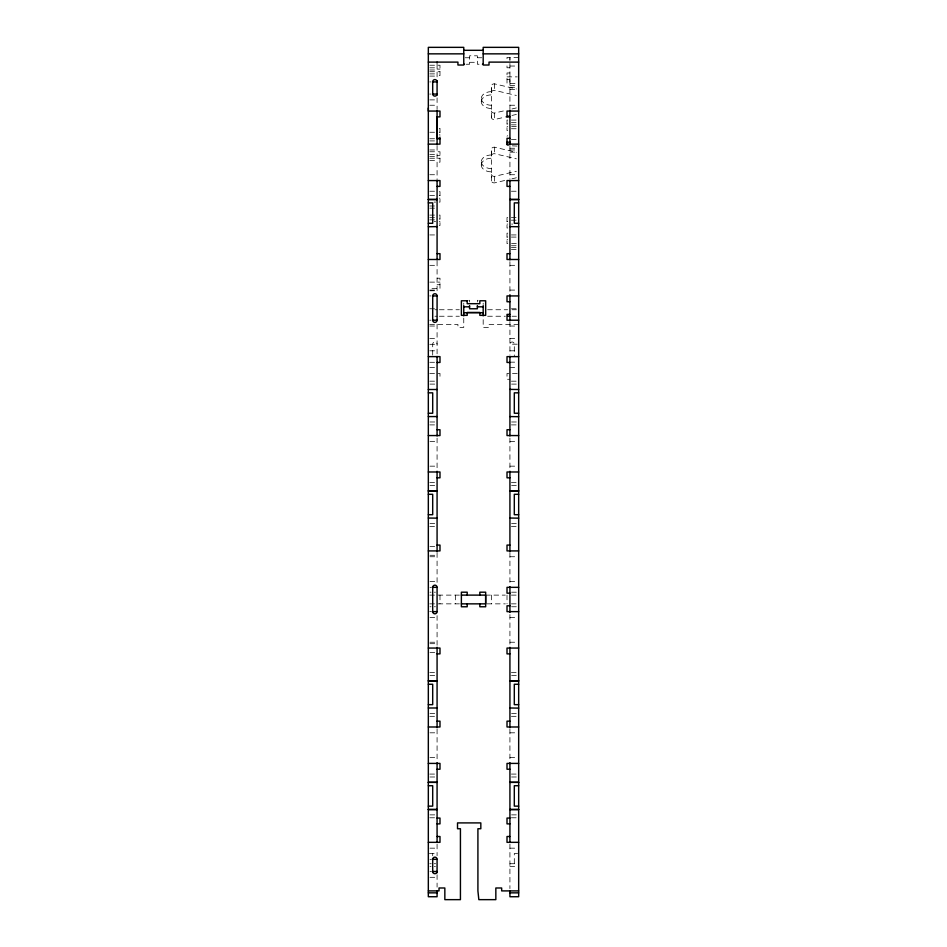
<?xml version="1.0" encoding="UTF-8"?>
<svg xmlns="http://www.w3.org/2000/svg" width="947" height="947" viewBox="0 0 947 947"><rect width="100%" height="100%" fill="white"/><g stroke="black" fill="none" stroke-linecap="round" stroke-linejoin="round"><path stroke-width="0.71" stroke-dasharray="4.74 3.55" d="M491.469 115.996L491.469 117.617A2.912 1.953 0 0 0 494.381 119.571L503.177 117.511M491.469 87.396L491.469 90.64M504.644 180.51L494.381 182.913A2.912 1.953 0 0 1 491.469 180.96L491.469 180.155M491.469 176.095L491.469 177.716M491.469 150.739L491.469 153.982M509.924 81.205L509.924 82.282M509.924 79.572L509.924 80.661M509.924 77.95L509.924 79.039M509.924 60.62L509.924 57.365M509.924 58.454L509.924 59.531M491.469 111.119A2.912 1.953 0 0 0 494.381 113.072L504.644 110.669M511.972 108.952L516.375 107.922M511.972 115.451L516.375 114.421M491.469 174.461A2.912 1.953 0 0 0 494.381 176.414L516.375 171.265M511.972 178.794L516.375 177.764M518.672 57.365L507.012 57.365L507.012 60.3M465.214 57.755L469.582 57.755M477.359 57.755L481.727 57.755M469.582 62.301L477.359 62.301M466.303 64.254L469.582 64.242L469.582 55.802L477.359 55.802L477.359 64.242L480.638 64.254M429.784 65.225L439.988 65.225L439.988 75.618L437.076 75.618M509.924 66.03L517.216 66.03M429.784 67.817L437.076 67.817M509.924 67.77L507.012 67.77L507.012 64.929M437.076 69.119L439.988 69.119M429.784 69.983L437.076 69.983M429.784 71.723L439.988 71.723M509.924 72.966L507.012 72.966L507.012 83.372L517.026 83.372M429.784 73.89L437.076 73.89M429.784 76.091L437.076 76.091M507.012 76.873L517.216 76.873M507.012 79.465L509.924 79.465M429.701 81.916L430.79 81.916M509.924 85.538L517.216 85.538M509.924 87.266L517.216 87.266M509.924 89.432L517.216 89.432M429.701 94.061L430.79 94.061M429.784 99.885L437.076 99.885M429.784 105.235L437.076 105.235M509.924 105.235L517.216 105.235M507.746 120.08L507.012 120.08L507.012 130.473L507.746 130.473M511.38 120.08L517.216 120.08M511.38 122.672L517.216 122.672M507.012 123.974L507.746 123.974M511.38 124.838L517.216 124.838M507.012 126.578L507.746 126.578M511.569 126.578L517.026 126.578M439.254 128.354L439.988 128.354L439.988 136.309M511.38 128.745L517.216 128.745M429.784 132.249L435.62 132.249M439.254 132.249L439.988 132.249M439.254 134.853L439.988 134.853M507.746 135.681L507.012 136.167M429.784 138.747L435.62 138.747M511.38 139.576L517.216 139.576M429.784 140.914L435.62 140.914M517.026 146.075L507.012 145.589M509.924 148.241L517.216 148.241M429.784 149.969L437.076 149.969M509.924 149.981L517.216 149.969M429.784 151.757L439.988 151.757L439.988 162.15L437.076 162.15M509.924 152.147L517.216 152.147M429.784 154.349L437.076 154.349M437.076 155.651L439.988 155.651M429.784 156.515L437.076 156.515M429.784 158.244L439.988 158.244M429.784 160.41L437.076 160.41M429.784 174.733L437.076 174.733M509.924 174.733L517.216 174.733M429.784 191.235L435.62 191.235M511.38 191.235L517.216 191.235M439.254 191.696L439.988 191.696L439.988 202.09L439.254 202.09M429.784 195.591L435.62 195.591M439.254 195.591L439.988 195.591M439.254 198.195L439.988 198.195M434.164 202.09L435.62 202.09M429.784 205.996L435.62 205.996M429.784 208.162L435.62 208.162M429.784 215.099L435.62 215.099M439.254 215.099L439.988 215.099L439.988 225.493L439.254 225.493M507.746 217.573L507.012 217.573L507.012 227.978L507.746 227.978M511.38 217.573L517.216 217.573M429.784 217.692L435.62 217.692M439.254 218.994L439.988 218.994M429.784 219.858L435.62 219.858M511.38 220.178L517.216 220.178M434.164 221.598L435.62 221.598M439.254 221.598L439.988 221.598M507.012 221.48L507.746 221.48M507.012 224.072L507.746 224.072M511.569 224.072L512.658 224.072M507.746 233.175L507.012 233.175L507.012 243.58L507.746 243.58M429.784 234.939L435.62 234.939M511.38 234.939L517.216 234.939M507.012 237.081L507.746 237.081M511.38 237.081L517.216 237.081M507.012 239.674L507.746 239.674M511.569 243.58L517.026 243.58M511.38 245.746L517.216 245.746M511.38 247.475L517.216 247.475M511.38 249.641L517.216 249.641M429.784 265.326L437.076 265.326M509.924 265.326L517.216 265.326M437.076 278.217L439.988 278.217L439.988 288.622L429.784 288.622M429.784 282.123L439.988 282.123M437.076 284.716L439.988 284.716M429.784 290.09L437.076 290.09M509.924 290.09L517.216 290.09M429.784 290.788L437.076 290.788M429.701 295.926L430.79 295.926M468.86 300.317L469.582 300.317L469.582 301.951M478.081 300.317L477.359 300.317L477.359 301.951M429.784 308.769L435.62 308.769M511.38 308.769L517.216 308.769M434.969 309.752L437.183 309.752M439.396 309.752L459.331 309.74M487.622 309.74L507.58 309.752M512.019 309.752L516.458 309.752M434.969 316.239L437.183 316.239M439.396 316.239L459.331 316.239M487.622 316.239L505.367 316.239M512.019 316.239L516.458 316.239M429.701 320.204L430.79 320.204M429.737 324.513L457.934 324.513L457.934 327.425L463.758 327.425L463.758 314.179M518.672 324.513L489.019 324.513L489.019 327.425L483.183 327.425L483.183 317.127M429.784 326.04L437.076 326.04M509.924 326.04L517.216 326.04M509.924 338.351L517.216 338.351M429.784 338.481L437.076 338.481M429.784 344.317L437.076 344.317M517.216 344.187L509.924 344.187A2.19 2.19 0 0 1 512.114 341.997A2.19 2.19 0 0 1 514.304 344.187L514.304 356.332M429.784 350.804L437.076 350.804M509.924 350.804L517.216 350.804M429.784 362.287L437.076 362.287M509.924 362.156L517.216 362.156M429.784 367.625L437.076 367.625M509.924 367.625L517.216 367.625M429.784 373.461L439.988 373.461L439.988 379.285M517.216 373.461L507.012 373.461L507.012 379.285L509.924 379.285M429.784 381.179L435.62 381.179M511.38 381.179L517.216 381.179M429.974 384.103L435.431 384.103M511.569 384.103L517.026 384.103M429.974 421.983L435.431 421.983M511.569 421.983L517.026 421.983M429.784 424.895L435.62 424.895M511.38 424.895L517.216 424.895M429.974 441.385L437.076 441.385M509.924 441.385L517.026 441.385M429.974 466.161L437.076 466.161M509.924 466.161L517.026 466.161M429.784 482.65L435.62 482.65M511.38 482.65L517.216 482.65M429.974 485.562L435.431 485.562M511.569 485.562L517.026 485.562M429.974 523.454L435.431 523.454M511.569 523.454L517.026 523.454M429.784 526.366L435.62 526.366M511.38 526.366L517.216 526.366M429.974 546.549L435.431 546.549M429.974 555.285L437.076 555.285M429.974 556.741L437.076 556.741M509.924 556.741L517.026 556.741M429.974 581.517L437.076 581.517M509.924 581.517L517.026 581.517M429.974 587.341L431.063 587.341M429.974 592.195L431.063 592.195M434.342 592.195L435.431 592.195M511.569 592.195L517.026 592.195M429.784 595.118L461.355 595.118M485.645 595.118L505.319 595.118M511.38 595.118L517.216 595.118M429.784 603.855L459.899 603.855M487.101 603.855L505.319 603.855M511.38 603.855L517.216 603.855M429.974 606.767L431.063 606.767M434.342 606.767L435.431 606.767M511.569 606.767L517.026 606.767M429.701 611.632L431.063 611.632M429.974 617.456L437.076 617.456M509.924 617.456L517.026 617.456M429.974 642.232L437.076 642.232M509.924 642.232L517.026 642.232M429.974 643.688L437.076 643.688M429.974 652.424L435.431 652.424M429.784 672.607L435.62 672.607M511.38 672.607L517.216 672.607M429.974 675.519L435.431 675.519M511.569 675.519L517.026 675.519M429.974 713.411L435.431 713.411M511.569 713.411L517.026 713.411M429.784 716.323L435.62 716.323M511.38 716.323L517.216 716.323M429.974 732.812L437.076 732.812M509.924 732.812L517.026 732.812M429.974 757.576L437.076 757.576M509.924 757.576L517.026 757.576M429.784 774.078L435.62 774.078M511.38 774.078L517.216 774.078M429.974 776.99L435.431 776.99M511.569 776.99L517.026 776.99M429.974 814.87L435.431 814.87M511.569 814.87L517.026 814.87M429.784 817.782L435.62 817.782M511.38 817.782L517.216 817.782M429.974 848.169L437.076 848.169M509.924 848.169L517.026 848.169M429.417 853.507L437.076 853.507M517.583 853.507L514.304 853.507L514.304 863.711M429.974 859.331L431.063 859.331M429.784 863.711L431.24 863.711M434.164 863.711L435.62 863.711M509.924 863.711L517.311 863.711M429.974 866.623L431.063 866.623M434.342 866.623L435.431 866.623M509.924 866.623L517.026 866.623M429.974 871.477L431.063 871.477M429.974 877.313L437.076 877.313M491.469 117.617L491.469 85.775A2.912 1.953 0 0 1 494.381 83.821L516.375 88.971M491.469 92.273A2.912 1.953 0 0 1 494.381 90.32L516.375 95.469M491.469 180.96L491.469 149.117A2.912 1.953 0 0 1 494.381 147.164L516.375 152.313M491.469 155.616A2.912 1.953 0 0 1 494.381 153.663L516.375 158.812M509.924 63.461L509.924 109.402M509.924 145.53L509.924 179.232M509.924 261.68L509.924 293.736M509.924 321.708L509.924 355.172M509.924 438.106L509.924 469.807M509.924 552.74L509.924 584.796M509.924 614.544L509.924 645.144M509.924 729.166L509.924 761.222M509.924 844.156L509.924 888.606M507.012 595.118L507.012 603.855M494.381 83.821L494.381 90.32M494.381 113.072L494.381 119.571M494.381 147.164L494.381 153.663M494.381 176.414L494.381 182.913M491.469 595.118L491.469 603.855M483.183 303.158L483.183 304.449M491.469 91.622A10.204 6.83 0 0 0 481.277 98.441L481.265 101.696A10.204 6.83 0 0 0 491.469 108.514M491.469 154.965A10.204 6.83 0 0 0 481.277 161.795L481.265 165.038A10.204 6.83 0 0 0 491.469 171.869M463.758 303.158L463.758 304.449M455.531 595.118L455.531 603.855M439.988 595.118L439.988 603.855M437.076 63.863L437.076 79.323M437.076 97.837L437.076 108.941M437.076 145.578L437.076 179.149M437.076 261.171L437.076 292.493M437.076 324.217L437.076 355.172M437.076 438.106L437.076 469.807M437.076 552.74L437.076 583.695M437.076 615.633L437.076 645.298M437.076 729.166L437.076 761.222M437.076 844.156L437.076 855.697M437.076 874.756L437.076 887.138M432.696 355.113L432.696 344.187A2.19 2.19 0 0 1 434.886 341.997A2.19 2.19 0 0 1 437.076 344.187M432.696 853.507L432.696 855.792M491.469 168.613A10.204 6.83 0 0 1 481.277 161.795M491.469 105.271A10.204 6.83 0 0 1 481.277 98.441M481.277 165.038A10.204 6.83 0 0 1 491.469 158.208M481.277 101.696A10.204 6.83 0 0 1 491.469 94.866"/><path stroke-width="1.42" d="M428.328 108.005L428.328 111.059L439.988 111.059L439.988 116.883L437.076 116.883L437.076 126.259M437.076 127.596L437.076 138.309L439.988 138.309M509.924 142.287L509.924 143.364M506.112 116.824L509.048 116.138M463.758 50.309L483.183 50.309M428.328 53.849L463.758 53.849M483.183 53.849L518.672 53.849M428.328 62.111L457.934 62.111L457.934 65.023L463.758 65.023L463.758 47.35L428.328 47.35L428.328 896.726L437.076 896.738L437.076 890.642M518.672 62.111L489.019 62.111L489.019 65.023L483.183 65.023L483.183 47.35L518.672 47.35L518.672 896.726L509.924 896.738L509.924 890.642M463.758 64.254L464.492 64.254M482.461 64.254L483.183 64.254M432.424 81.916L437.076 81.916M432.424 94.061L437.076 94.061M518.672 111.059L507.012 111.059L507.012 116.883L509.924 116.883M509.924 138.309L507.012 138.309L507.012 144.453M437.076 138.747L439.988 138.747M507.012 142.18L509.924 142.18M428.328 144.133L439.988 144.133L439.988 137.777M507.012 144.133L518.672 144.133M428.328 180.569L439.988 180.569L439.988 186.393L437.076 186.393M518.672 180.569L507.012 180.569L507.012 186.393L509.924 186.393M428.328 199.438L437.076 199.438M509.924 199.438L518.672 199.438M428.328 199.557L437.076 199.557M509.924 199.557L518.672 199.557M428.328 202.883L432.696 202.883L432.696 223.291L428.328 223.291M518.672 202.883L514.304 202.883L514.304 223.291L518.672 223.291M428.328 226.735L437.076 226.617M509.924 226.617L518.672 226.735M437.076 253.666L439.988 253.666L439.988 259.49L428.328 259.49M509.924 253.666L507.012 253.666L507.012 259.49L518.672 259.49M432.424 295.926L437.076 295.926L437.076 320.204A2.19 2.19 0 0 1 434.886 322.394A2.19 2.19 0 0 1 432.696 320.204L432.696 295.926A2.19 2.19 0 0 1 434.886 293.736A2.19 2.19 0 0 1 437.076 295.926M518.672 295.926L507.012 295.926L507.012 301.75L509.924 301.75M463.758 306.816L469.582 306.816M477.359 306.816L483.183 306.816M463.758 312.711L483.183 312.711M509.924 314.38L507.012 314.38L507.012 320.204L518.672 320.204M507.58 316.239L509.794 316.239M432.424 320.204L437.076 320.204M428.328 356.628L439.988 356.628L439.988 362.464L437.076 362.464M518.672 356.628L507.012 356.628L507.012 362.464L509.924 362.464M428.328 389.513L437.076 389.513M509.924 389.395L518.672 389.513M428.328 392.839L432.696 392.839L432.696 413.247L428.328 413.247M518.672 392.839L514.304 392.839L514.304 413.247L518.672 413.247M428.328 416.573L437.076 416.573M509.924 416.573L518.672 416.692M437.076 429.737L439.988 429.737L439.988 435.561L428.328 435.561M509.924 429.737L507.012 429.737L507.012 435.561L518.672 435.561M428.328 471.985L439.988 471.985L439.988 477.821L437.076 477.821M518.672 471.985L507.012 471.985L507.012 477.821L509.924 477.821M428.328 490.854L437.076 490.854M509.924 490.854L518.672 490.854M428.328 490.984L437.076 490.984M509.924 490.984L518.672 490.984M428.328 494.31L432.696 494.31L432.696 514.706L428.328 514.706M518.672 494.31L514.304 494.31L514.304 514.706L518.672 514.706M428.328 518.033L437.076 518.151M509.924 518.033L518.672 518.151M437.076 545.081L439.988 545.081L439.988 550.917L428.328 550.917M509.924 545.081L507.012 545.081L507.012 550.917L518.672 550.917M432.152 587.341L437.076 587.341L437.076 611.632A2.19 2.19 0 0 1 434.886 613.81A2.19 2.19 0 0 1 432.696 611.632L432.696 587.341A2.19 2.19 0 0 1 434.886 585.163A2.19 2.19 0 0 1 437.076 587.341M518.672 587.341L507.012 587.341L507.012 593.177L509.924 593.177M461.355 595.118L485.645 595.118L485.645 603.855L461.355 603.855M509.924 605.796L507.012 605.796L507.012 611.632L518.672 611.632M432.152 611.632L437.076 611.632M428.328 648.056L439.988 648.056L439.988 653.88L437.076 653.88M518.672 648.056L507.012 648.056L507.012 653.88L509.924 653.88M428.328 680.81L437.076 680.81M509.924 680.81L518.672 680.81M428.328 680.94L437.076 680.94M509.924 680.94L518.672 680.94M428.328 684.267L432.696 684.267L432.696 704.663L428.328 704.663M518.672 684.267L514.304 684.267L514.304 704.663L518.672 704.663M428.328 707.989L437.076 707.989M509.924 707.989L518.672 708.107M437.076 721.152L439.988 721.152L439.988 726.988L428.328 726.988M509.924 721.152L507.012 721.152L507.012 726.988L518.672 726.988M428.328 763.412L439.988 763.412L439.988 769.236L437.076 769.236M518.672 763.412L507.012 763.412L507.012 769.236L509.924 769.236M428.328 782.281L437.076 782.281M509.924 782.281L518.672 782.281M428.328 782.4L437.076 782.4M509.924 782.4L518.672 782.4M428.328 785.726L432.696 785.726L432.696 806.134L428.328 806.134M518.672 785.726L514.304 785.726L514.304 806.134L518.672 806.134M428.328 809.46L437.076 809.46M509.924 809.46L518.672 809.46M428.328 809.578L437.076 809.578M509.924 809.578L518.672 809.578M437.076 818.054L439.988 818.054L439.988 823.878L437.076 823.878M509.924 818.054L507.012 818.054L507.012 823.878L509.924 823.878M437.076 836.509L439.988 836.509L439.988 842.333L428.328 842.333M509.924 836.509L507.012 836.509L507.012 842.333L518.672 842.333M432.152 859.331L437.076 859.331L437.076 872.578M432.152 871.477L437.076 871.477M428.328 890.902L439.017 890.902L439.017 887.99L444.841 887.99L444.841 899.65L460.431 899.65L460.431 828.732L457.519 828.732L457.519 822.907L480.827 822.907L480.827 828.732L477.915 828.732L477.915 890.902L478.839 899.65L495.837 899.65L495.837 887.99L501.673 887.99L501.673 890.902L518.672 890.902M428.328 892.855L437.076 892.855M509.924 892.855L518.672 892.855M509.924 110.326L509.924 144.5M509.924 180.569L509.924 259.857M509.924 294.718L509.924 320.571M509.924 356.628L509.924 435.928M509.924 471.263L509.924 551.639M509.924 586.619L509.924 612.354M509.924 647.322L509.924 727.71M509.924 762.678L509.924 842.333M483.183 305.597L483.183 315.836M479.833 595.118L479.833 592.195L485.669 592.195L485.669 606.767L479.833 606.767L479.833 603.855M477.359 305.597L477.359 308.769L469.582 308.769L469.582 305.597M467.202 595.118L467.202 592.195L461.378 592.195L461.378 606.767L467.202 606.767L467.202 603.855M463.758 305.597L463.758 315.836M437.076 62.111L437.076 62.987M437.076 80.826L437.076 95.15M437.076 110.172L437.076 144.5M437.076 180.167L437.076 259.857M437.076 356.463L437.076 435.928M437.076 471.263L437.076 551.71M437.076 647.263L437.076 727.71M437.076 762.678L437.076 842.333M432.696 94.061L432.696 81.785A2.19 2.19 0 0 1 434.886 79.595A2.19 2.19 0 0 1 437.076 81.785M437.076 859.331A2.19 2.19 0 0 0 434.886 857.153A2.19 2.19 0 0 0 432.696 859.331L432.696 871.844A1.645 1.645 0 0 0 433.075 872.862L433.892 873.477A2.628 2.628 0 0 0 435.88 873.465L436.709 872.874A1.645 1.645 0 0 0 437.076 871.844M437.076 93.931A2.19 2.19 0 0 1 434.886 96.121A2.19 2.19 0 0 1 432.696 93.931M467.202 300.779L461.378 300.779L461.378 315.351L467.202 315.351L467.202 312.439L479.833 312.439L479.833 315.351L485.669 315.351L485.669 300.779L479.833 300.779L479.833 303.691L467.202 303.691L467.202 300.779"/></g></svg>
